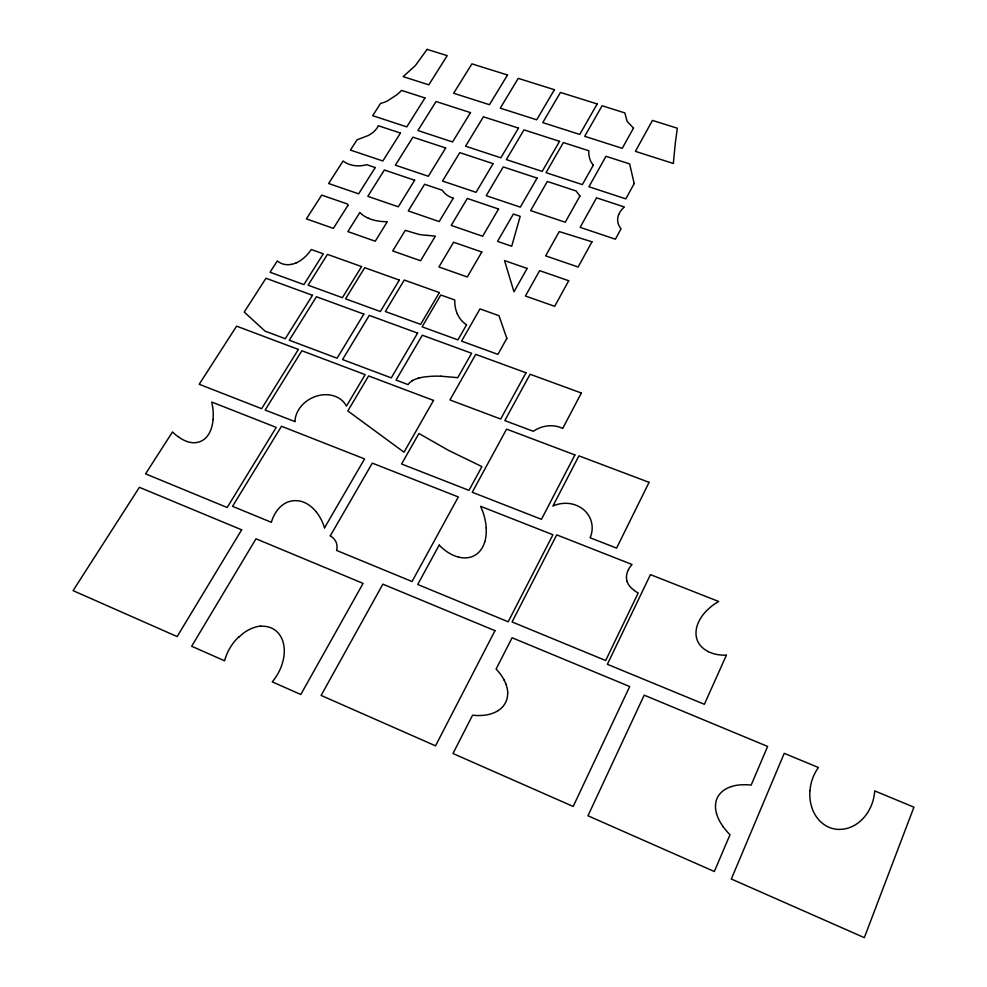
<?xml version="1.0" encoding="UTF-8"?>
<svg xmlns="http://www.w3.org/2000/svg" width="987" height="987" viewBox="0 0 987 987"><rect width="100%" height="100%" fill="white"/><g stroke="black" fill="none" stroke-linecap="round" stroke-linejoin="round"><path stroke-width="1.48" d="M213.093 419.512L213.266 415.009A84.376 68.041 -29.2 0 0 212.624 406.817L211.761 402.042L276.237 427.408L227.17 507.515L145.57 473.846L172.491 431.948A74.852 61.132 -25.5 0 0 175.982 435.07L179.116 437.414M675.355 142.856L673.331 163.484L635.406 151.356L652.456 120.414L677.341 128.211L675.416 142.313M484.74 541.875L483.889 544.306A26.575 23.688 -22 0 1 481.816 548.464L480.953 549.734A19.419 17.347 -21.8 0 1 477.782 553.238L476.709 554.089A16.791 15.002 -21.7 0 1 472.428 556.495L471.021 557.001A18.815 16.804 -21.7 0 1 466.283 557.852L464.815 557.902A24.712 22.047 -21.4 0 1 460.238 557.458L458.832 557.161M618.652 214.672L618.183 216.042A19.395 15.866 -7.1 0 0 617.652 219.176L617.665 220.57A19.876 16.261 -7.1 0 0 618.726 224.974L619.342 226.257A22.541 18.432 -7 0 0 621.045 228.799L615.394 239.212L580.146 227.355L596.555 197.807L624.401 206.999A25.958 21.258 -6.9 0 0 622.032 209.318L621.057 210.502A22.096 18.074 -7 0 0 618.639 214.672M726.37 655.232L704.373 704.299L607.375 664.288L650.445 574.631L718.672 601.478A58.369 54.84 4.7 0 0 710.221 607.363L706.68 610.645A46.648 43.773 3.3 0 0 700.227 618.886L699.043 621.131A34.002 31.88 1.7 0 0 696.489 628.225L696.143 630.57A23.54 22.084 0.4 0 0 696.625 638.231A21.06 19.752 0.1 0 0 698.549 642.895L699.24 643.993A23.38 21.924 0.2 0 0 708.296 651.605M628.361 569.783L629.311 568.105A28.796 26.587 -7.6 0 1 632.038 564.478L556.717 534.868L512.068 621.946L605.685 660.513L638.194 592.965A35.15 32.287 -7.3 0 1 636.245 591.855L634.37 590.621M439.19 545.095L417.723 584.489L508.182 621.785L552.917 534.744L480.632 506.319L482.705 511.414A75.283 66.511 -24.5 0 1 486.221 527.909M330.312 535.805L372.309 463.125L458.313 496.942L412.048 581.528L336.592 550.425M324.55 527.798L364.561 458.906L281.48 426.261L232.55 506.331L271.351 522.308A40.738 35.088 -28.2 0 1 275.213 513.314L276.533 511.328A27.068 23.219 -28.4 0 1 280.061 507.158L280.296 506.936A20.801 17.815 -28.4 0 1 287.476 502.136L288.735 501.717A20.209 17.31 -28.4 0 1 300.011 501.112L301.22 501.359A29.844 25.576 -28.9 0 1 307.833 504.308L309.659 505.517A46.66 39.986 -29.8 0 1 316.358 512.068M238.718 636.973L236.016 639.736A46.364 40.516 -36.5 0 0 230.909 646.436L229.095 649.495A48.881 42.762 -36.6 0 0 227.195 653.345L225.813 656.824A48.363 42.293 -36.6 0 0 224.592 660.809L191.663 646.251L255.991 538.803L363.093 583.391L300.801 694.49L272.239 681.869A46.882 40.603 -36.7 0 0 274.929 678.402L277.063 675.17A50.041 43.305 -36.7 0 0 282.171 663.992L283.158 660.426A45.032 39.011 -36.6 0 0 284.244 648.866L283.824 645.387A34.927 30.338 -36.3 0 0 281.727 638.416L280.888 636.8A27.735 24.12 -36 0 0 276.323 631.112L274.978 630.064A24.033 20.9 -35.8 0 0 270.019 627.461L268.316 626.942A24.428 21.245 -35.8 0 0 262.48 626.239L260.63 626.313M498.336 710.48L499.582 709.604A21.578 20.073 -30.1 0 0 500.064 709.234A20.011 18.617 -30.1 0 0 503.493 705.828A19.95 18.568 -30.2 0 0 507.626 694.836L507.7 692.825M412.147 380.785L412.776 380.427M296.211 262.838L294.965 263.344A17.902 14.25 -20.2 0 1 291.116 264.417M731.342 786.565L733.748 785.886A42.219 41.38 32.3 0 1 741.447 784.801L746.16 784.739A60.207 59.035 39.7 0 1 751.144 785.121L767.627 746.431L644.178 695.169L587.968 815.78L714.329 871.509L729.998 834.718A64.723 62.65 25.2 0 1 723.224 826.847M417.871 378.366L418.87 378.083M291.116 264.405L289.968 264.578A15.804 12.584 -20.3 0 1 284.614 264.405L283.479 264.146A18.222 14.497 -20.2 0 1 280.16 262.838L279.21 262.295A22.257 17.704 -20.1 0 1 277.322 260.95L270.043 272.239L303.897 284.589L323.317 253.819L311.275 249.514L309.869 251.5A41.072 32.472 -20.3 0 1 304.872 257.064L303.021 258.643A25.23 20.036 -20.2 0 1 296.236 262.875M440.979 376.207L457.771 377.676L471.613 353.26L422.313 335.21L396.058 380.081L408.075 384.609A11.412 9.685 -19 0 1 412.159 380.822M426.865 235.325L435.366 236.127L420.598 260.765L392.727 250.932L405.275 230.353L418.735 234.351A64.118 51.053 -14.3 0 0 425.952 235.264L426.631 235.313M368.361 218.226L365.326 216.708A30.782 24.441 -16.3 0 1 359.848 212.501L347.868 231.6L375.257 241.223L387.311 221.693A45.476 36.013 -15.9 0 1 379.23 221.199L375.665 220.557A40.344 31.991 -16 0 1 368.348 218.238M708.259 651.667L712.935 653.53A39.949 37.284 0.5 0 0 726.37 655.171M448.777 450.504L481.915 466.604L468.973 490.366L401.573 464.001L418.932 433.49L448.295 450.245M316.383 512.043L318.715 515.276A69.127 59.121 -30.9 0 1 324.526 527.811M723.237 826.835L720.633 822.874A40.122 39.11 25.7 0 1 716.55 813.757M504.11 680.031L504.616 681.03A42.996 39.838 -32 0 1 504.962 681.795L505.837 683.868M457.302 313.755L458.276 315.766A33.99 28.339 -14.1 0 0 462.212 321.244L463.569 322.539A26.279 21.924 -14.4 0 0 466.58 324.797L457.931 339.886L422.115 326.833L440.794 294.99L454.748 299.974L454.81 303.305A44.81 37.333 -13.6 0 0 457.277 313.767M627.09 581.355L626.819 580.393A16.162 14.891 -8.7 0 1 626.498 576.1A18.901 17.421 -8.5 0 1 628.398 569.795M716.587 813.744L716.019 811.462A26.143 25.588 24.6 0 1 715.464 806.219L715.489 805.589A22.664 22.195 24 0 1 715.513 805.133L715.612 803.887A20.159 19.752 23.3 0 1 716.772 799.088L717.265 797.94A20.505 20.098 23.5 0 1 723.2 790.723L724.47 789.797A27.735 27.167 26.4 0 1 731.342 786.602M486.172 527.909L486.246 531.092A45.328 40.233 -22.8 0 1 484.802 541.875M440.979 376.22A106.041 92.235 -21 0 0 432.035 376.244L425.928 376.763A45.97 39.381 -19.4 0 0 418.87 378.058M412.763 380.39A22.812 19.419 -19 0 1 417.883 378.391M179.178 437.352A39.406 32.213 -26.9 0 0 187.629 441.744L189.701 442.238A20.739 16.989 -27.6 0 0 193.538 442.744L194.809 442.719A13.978 11.462 -27.8 0 0 206.456 437.241L207.27 436.229A23.38 19.123 -27.9 0 0 210.441 430.702L211.243 428.74A44.859 36.482 -28.2 0 0 213.032 419.512M336.579 550.425A17.384 15.089 -28.8 0 0 337.036 547.082L337.011 546.119A15.187 13.189 -28.8 0 0 336.37 542.875L335.999 541.949A19 16.483 -29 0 0 330.275 535.855M439.215 545.083A57.789 51.312 -19.4 0 0 447.938 552.387L450.467 553.867A36.346 32.361 -20.8 0 0 458.721 557.174M634.505 590.436A19.962 18.395 -8.4 0 1 626.955 581.405M238.965 637.17A33.287 29.005 -36.2 0 1 260.617 625.98M498.213 710.566A25.563 23.762 -30 0 1 493.623 712.922L491.477 713.712A37.395 34.644 -29.2 0 1 482.038 715.427L477.572 715.55A53.347 49.288 -28 0 1 472.576 715.18L452.996 753.525L573.176 806.465L629.694 686.545L512.093 637.762L496.116 669.05L498.891 672.184A53.791 49.769 -33.1 0 1 504.135 680.018M505.788 683.88A31.633 29.363 -31 0 1 507.75 692.664M294.94 421.572L265.158 410.061L301.874 350.755L365.178 374.641L346.425 406.138A26.76 22.491 -23.6 0 0 345.376 404.325L344.278 402.819A26.476 22.257 -23.6 0 0 339.738 398.686L338.072 397.675A26.575 22.331 -23.6 0 0 332.002 395.392L329.979 394.997A27.105 22.787 -23.6 0 0 323.119 394.812L320.972 395.071A27.994 23.54 -23.7 0 0 308.104 400.105L306.315 401.351A28.463 23.947 -23.7 0 0 297.519 411.764L296.68 413.615A27.932 23.491 -23.7 0 0 295.076 419.783L294.94 421.572M809.957 790.624L809.945 790.747A46.451 44.033 31.8 0 0 810.771 803.64L811.783 807.304A36.63 34.804 31.7 0 0 815.509 815.459L816.755 817.285A30.35 28.894 32 0 0 821.147 822.245L822.751 823.59A26.402 25.156 32.4 0 0 830.758 827.97L832.769 828.562A26.661 25.403 32.3 0 0 839.468 829.413L843.601 829.117A31.535 30.042 31.5 0 0 851.954 826.6L853.891 825.65A38.468 36.667 30.4 0 0 860.812 820.703L863.625 817.89A45.76 43.65 29.2 0 0 868.72 810.858L870.546 807.354A49.51 47.265 28.7 0 0 873.483 798.952L874.248 795.066A48.77 46.549 28.8 0 0 874.679 790.883L913.925 807.181L864.328 937.65L731.33 879.01L784.233 753.328L818.408 767.516A48.092 45.55 31.7 0 0 816.015 771.205L814.312 774.425A51.361 48.61 32 0 0 810.438 786.824L809.957 790.624M519.421 219.102L511.698 246.244L497.547 241.371L513.376 214.031L520.198 216.338L519.421 219.102M649.064 482.335L616.591 548.118L590.127 537.767A28.87 26.057 -14.7 0 0 591.09 520.791L590.436 518.989A28.561 25.785 -14.6 0 0 586.463 512.5L585.143 511.081A28.241 25.502 -14.6 0 0 580.553 507.454L578.925 506.528A27.957 25.243 -14.6 0 0 571.091 503.814L569.166 503.518A27.87 25.156 -14.6 0 0 562.849 503.432L560.9 503.666A28.018 25.292 -14.6 0 0 552.93 506.035L578.925 455.858L649.064 482.335M494.98 630.668L435.526 745.827L321.12 695.44L382.87 584.168L494.98 630.668M574.915 454.921L541.456 519.322L472.255 492.254L506.578 429.123L574.915 454.921M581.368 393.023L562.676 428.481A25.847 22.726 -13.7 0 0 560.875 427.667L559.222 427.05A26.18 23.022 -13.7 0 0 538.396 428.457L536.62 429.283A28.709 25.267 -13.7 0 0 533.325 431.294L504.813 420.585L530.093 374.258L581.368 393.023M634.185 183.57L625.832 198.88L588.931 186.753L605.981 156.291L629.644 163.916L634.185 183.57M526.009 372.765L500.693 419.031L449.961 399.957L475.734 354.37L526.009 372.765M568.722 280.74L554.669 306.315L525.429 296.014L539.642 270.648L568.722 280.74M591.978 241.803L578.135 267.021L545.638 255.855L559.247 231.587L591.978 241.803M633.494 128.088L622.254 148.321L584.686 136.305L602.095 105.769L624.82 112.9L627.127 121.352L633.494 128.088M506.837 338.381L497.904 354.37L461.558 341.132L479.99 308.906L498.978 315.692L506.837 338.381M579.949 196.031L565.243 222.248L530.611 210.601L547.329 181.472L576.075 190.96L579.949 196.031M593.261 165.236L582.367 184.606L546.033 172.663L563.367 142.56L588.832 150.764A34.89 27.846 -7.5 0 0 588.881 154.577L589.584 158.216A29.918 23.873 -7.7 0 0 591.053 161.917L593.261 165.236M527.144 268.439L513.968 291.77L504.542 260.593L527.144 268.439M597.184 103.956L579.751 134.429L542.751 122.598L560.443 92.433L597.184 103.956M433.527 400.426L404.004 452.194L347.819 410.937L368.607 375.936L433.527 400.426M537.088 178.092L520.309 207.134L486.233 195.673L503.234 166.902L537.088 178.092M559.543 141.326L542.184 171.393L506.368 159.623L523.961 129.852L559.543 141.326M481.804 252.006L467.283 276.965L438.931 266.971L453.588 242.222L481.804 252.006M498.546 209.022L482.643 236.251L451.219 225.431L467.307 198.449L498.546 209.022M439.351 292.584L420.659 324.378L385.349 311.522L404.263 280.049L439.351 292.584M417.587 333.088L391.296 377.885L342.551 359.564L369.261 315.396L417.587 333.088M554.423 89.706L536.694 119.797L500.273 108.151L518.237 78.368L554.423 89.706M518.483 128.088L500.853 157.809L465.568 146.212L483.42 116.787L518.483 128.088M493.105 163.645L476.055 192.329L442.521 181.053L459.782 152.64L493.105 163.645M453.23 198.227L439.203 221.569L408.273 210.922L424.595 184.273L442.213 190.22L444.286 192.773A25.81 20.579 -13.4 0 0 449.862 196.82L453.23 198.227M427.087 49.35L415.465 65.475L403.165 76.641L428.802 84.833L447.222 55.654L427.087 49.35M399.316 280.074L380.365 311.534L345.549 298.839L364.709 267.699L399.316 280.074M241.655 529.822L177.142 636.578L73.075 590.645L139.389 487.319L241.655 529.822M507.503 75L489.466 104.696L453.662 93.247L471.922 63.859L507.503 75M363.833 314.1L337.073 358.207L289.277 340.231L316.445 296.754L363.833 314.1M470.503 112.629L452.577 141.943L417.896 130.543L436.044 101.525L470.503 112.629M445.668 147.988L428.333 176.278L395.38 165.187L412.911 137.168L445.668 147.988M414.663 180.239L398.279 206.801L367.818 196.327L384.362 169.998L414.663 180.239M361.587 266.589L342.403 297.692L308.08 285.181L327.462 254.387L361.587 266.589M298.37 349.435L261.629 408.68L199.201 384.264L236.609 326.142L298.37 349.435M312.472 295.298L285.28 338.726L265.034 331.114L244.221 312.052L265.972 278.272L312.472 295.298M400.451 133.06L382.845 160.98L350.434 150.073L357.023 139.846L368.348 135.466A29.388 22.615 -16 0 0 369.632 134.738L372.407 132.863A21.393 16.495 -16 0 0 374.937 130.654L376.812 128.396A15.965 12.325 -15.9 0 0 378.268 125.731L400.451 133.06M424.99 97.96L406.78 126.891L372.679 115.676L380.6 103.376L383.758 102.5A26.155 19.962 -15 0 0 387.126 101.13L397.218 94.53A51.213 38.814 -15.2 0 0 401.512 90.397L424.99 97.96M347.942 205.358L333.372 228.379L306.402 218.88L321.7 195.093L347.609 204.075L347.942 205.358M375.233 167.568L358.639 193.834L328.609 183.508L343.118 160.967A25.489 19.839 -16.2 0 0 345.425 162.547L346.696 163.237A25.354 19.728 -16.2 0 0 352.322 165.211L353.864 165.508A24.749 19.259 -16.2 0 0 366.732 164.693L375.233 167.568"/></g></svg>
